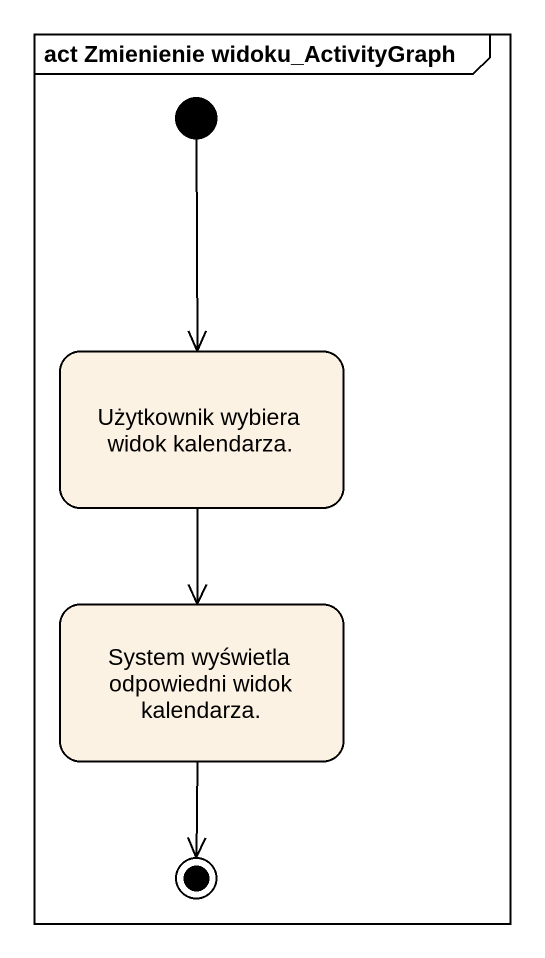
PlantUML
@startuml
mainframe act Zmienienie widoku_ActivityGraph
hide empty description
state "Użytkownik wybiera widok kalendarza." as Użytkownik_wybiera_widok
state "System wyświetla odpowiedni widok kalendarza." as System_wyświetla_odpowiedni
[*] --> Użytkownik_wybiera_widok
Użytkownik_wybiera_widok --> System_wyświetla_odpowiedni
System_wyświetla_odpowiedni --> [*]
@enduml
